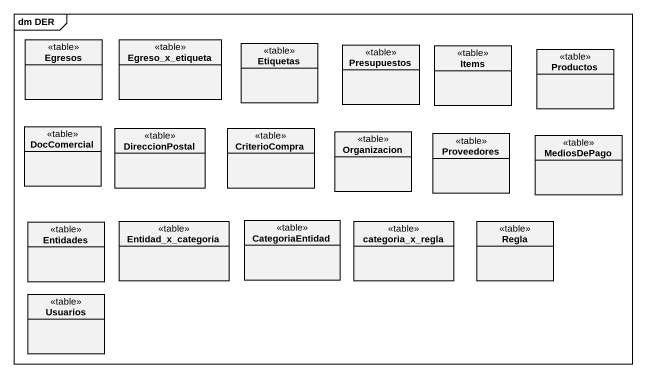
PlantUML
@startuml
mainframe dm DER
hide circle
hide empty members
class Egresos <<table>>
class Egreso_x_etiqueta <<table>>
class Etiquetas <<table>>
class Presupuestos <<table>>
class Items <<table>>
class Productos <<table>>
class DocComercial <<table>>
class DireccionPostal <<table>>
class CriterioCompra <<table>>
class Organizacion <<table>>
class Proveedores <<table>>
class MediosDePago <<table>>
class Entidades <<table>>
class Entidad_x_categoria <<table>>
class CategoriaEntidad <<table>>
class categoria_x_regla <<table>>
class Regla <<table>>
class Usuarios <<table>>
@enduml
